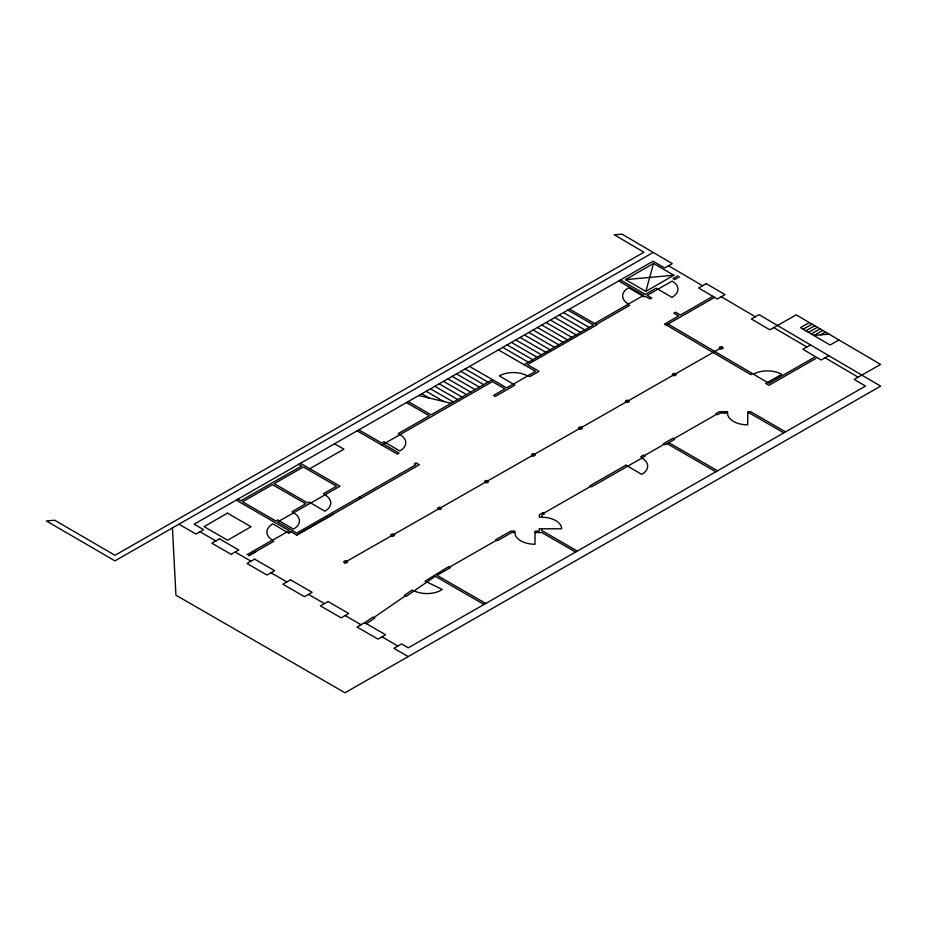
<?xml version="1.0" encoding="UTF-8"?>
<svg xmlns="http://www.w3.org/2000/svg" width="927" height="927" viewBox="0 0 927 927"><rect width="100%" height="100%" fill="white"/><g stroke="black" fill="none" stroke-linecap="round" stroke-linejoin="round"><path stroke-width="1.39" d="M514.821 532.504L514.821 531.101L510.789 531.09L495.69 539.734L497.405 540.742L511.785 532.504L514.821 532.504A20.267 11.703 0 0 0 534.995 544.253L535.088 531.148L539.19 531.159L539.201 528.761L561.623 528.819A19.977 11.53 0 0 0 541.727 517.231L539.282 517.22L539.305 514.763L542.701 512.816M541.646 528.761L541.635 530.441L577.324 551.055M541.727 517.231L541.739 515.354L544.427 513.825L542.712 512.816M727.51 413.094L727.521 411.681L719.422 411.669L715.783 413.743L717.486 414.751L720.418 413.071L727.51 413.094A20.267 11.703 0 0 0 747.683 424.844L747.776 411.739L750.731 411.739L785.551 431.855M645.852 291.379L653.5 263.477L673.848 275.226L645.852 291.379L625.516 279.641L653.5 263.477M364.774 622.735L372.886 617.139L374.751 618.042L366.513 623.732M373.813 617.591L405.331 595.852M653.222 252.445L114.96 560.87L46.35 520.951L54.705 520.232L114.983 555.296L643.906 252.225L614.195 234.751L622.226 234.218L672.249 263.627L664.578 267.961L653.118 261.229L194.149 524.218L203.592 529.665L195.968 534.033L178.946 524.207M309.803 468.714L343.905 449.178L334.543 443.778M492.446 379.653L431.09 414.809L408.181 401.588M381.75 445.064L400.047 434.659A19.977 11.53 0 0 1 399.792 450.974L384.068 441.75L381.762 443.071L358.853 429.85M594.543 323.523L627.857 304.438L629.584 305.435L596.258 324.52M677.869 275.771L672.99 278.575L674.717 279.572L679.584 276.779M524.079 364.705L593.5 324.925L567.834 310.093M246.964 554.705L272.051 540.337L273.766 541.333L248.691 555.702L255.829 551.646M288.587 533.095L290.974 531.716L296.756 535.053L333.002 514.311M290.997 531.727L288.598 533.095L272.862 523.859A19.977 11.53 0 0 0 272.608 540.174L289.247 530.719L236.223 500.117M712.944 296.339L680.406 314.995L675.586 312.214L673.859 313.199L678.668 315.98L664.439 324.137L666.165 325.134L714.659 297.347M296.744 535.053L419.352 464.775L416.038 462.863L414.311 463.859L415.899 464.775L296.744 533.06L277.555 521.982L293.697 512.828A19.977 11.53 0 0 1 293.442 529.132L277.718 519.908L275.84 520.986L242.573 501.785L272.526 484.647L305.736 503.848L292.051 511.692L293.778 512.689L325.029 494.867A19.977 11.53 0 0 1 324.774 511.171L309.05 501.947L307.463 502.863L274.253 483.651L303.372 466.988L336.559 486.188L323.477 493.685L325.203 494.682L340.012 486.188L300.452 463.303M448.795 566.582L425.076 581.136L442.272 589.445A19.977 11.53 0 0 1 414.126 590.881L435.261 576.304L484.021 604.462M814.173 357.428L768.947 383.315L753.442 374.195A19.977 11.53 0 0 1 781.704 374.346L765.714 383.419L768.923 385.308L815.887 358.425M449.653 567.081L496.548 540.232M543.57 513.315L590.65 486.362M644.207 455.713L664.138 444.3M673.732 438.807L716.641 414.253M345.678 561.901L721.218 347.81M809.375 322.573L800.476 327.625L830.047 345.006L838.947 339.954M803.164 329.201L812.064 324.16M805.853 330.788L814.752 325.736M808.541 332.364L817.44 327.312M811.229 333.94L820.128 328.9M814.126 335.4L822.817 330.475M820.569 334.856L825.505 332.051M827 334.311L828.193 333.639M810.546 344.925L802.875 349.259L821.113 359.989L828.784 355.655M625.516 279.641L673.848 275.226M813.767 335.435L829.051 334.137M747.765 413.141L749.711 413.152L783.825 432.839M535.076 532.562L541.878 532.573L575.597 552.04M418.761 395.516L451.182 403.291M620.464 279.942L645.435 294.357L656.235 288.17L671.959 297.393A19.977 11.53 0 0 0 672.214 281.09L647.162 295.354L651.762 298.007L650.036 299.004L645.435 296.35L644.358 296.964L628.633 287.741A19.977 11.53 0 0 0 628.379 304.056L643.709 295.354L618.726 280.927M569.56 309.108L596.849 324.856L527.417 364.647L539.016 371.333L529.665 376.698L527.95 375.702L535.563 371.333L498.402 349.885M563.489 312.584L589.166 327.405M559.155 315.076L584.821 329.896M554.809 317.555L580.487 332.376M550.476 320.047L576.154 334.867M546.13 322.526L571.808 337.358M541.797 325.018L567.475 339.838M537.451 327.509L563.129 342.33M533.118 329.989L558.796 344.809M528.772 332.48L554.45 347.301M524.439 334.96L550.117 349.78M520.093 337.451L545.771 352.272M515.76 339.931L541.438 354.763M511.426 342.422L537.092 357.243M507.081 344.914L532.758 359.734M668.796 442.631L717.556 470.777M502.747 347.393L528.413 362.214M667.058 443.616L715.818 471.773M469.537 366.42L506.687 387.88L527.544 376.014A19.977 11.53 0 0 0 499.282 375.864L515.006 385.099L495.285 396.397L493.558 395.4L504.96 388.865L492.434 381.634L399.943 434.636L398.216 433.639L429.352 415.806L406.443 402.573M465.192 368.911L488.1 382.133M460.858 371.403L483.767 384.624M456.513 373.882L479.421 387.115M452.179 376.374L475.087 389.595M447.834 378.853L470.742 392.086M443.5 381.345L466.408 394.566M439.155 383.836L462.063 397.057M434.821 386.316L457.729 399.549M430.476 388.807L453.384 402.028M426.142 391.287L443.906 401.542M421.797 393.778L429.108 397.996M383.488 444.068L399.108 453.094L397.382 454.079L357.115 430.835M485.76 603.465L436.988 575.308L450.51 567.579L448.807 566.571M237.961 499.12L240.858 500.789L301.646 465.991L298.726 464.3M199.977 531.739L215.864 540.904M235.157 552.052L251.043 561.217M270.997 572.735L286.883 581.913M308.54 594.416L324.427 603.593M345.134 615.54L361.02 624.717M382.017 636.837L397.903 646.015M408.228 656.571L393.894 648.309L401.518 643.941L408.251 647.834L865.505 386.084L854.184 379.421L880.615 364.45L796.235 314.856L769.804 329.827L751.38 318.992L759.051 314.659L880.65 386.142L344.983 692.782L175.921 595.18L172.445 527.927M359.178 497.278L360.904 498.274M668.529 265.736L702.585 285.759M721.264 296.733L755.32 316.767M773.744 327.59L806.814 347.034M825.053 357.752L858.124 377.196M668.1 324.033L752.631 373.72L750.905 374.717L666.362 325.018M411.866 590.244L404.404 595.401L406.269 596.304L413.743 591.148L411.866 590.244M227.463 513.141L204.079 526.64L227.636 540.244L251.032 526.745L227.463 513.141M219.479 538.842L211.854 543.199L231.147 554.346L238.772 549.978L219.479 538.842M254.658 559.155L247.034 563.512L266.988 575.03L274.612 570.673L254.658 559.155M290.499 579.838L282.874 584.207L304.531 596.71L312.156 592.341L290.499 579.838M328.042 601.519L320.418 605.876L341.124 617.834L348.749 613.477L328.042 601.519M625.968 465.157L589.792 485.864L591.507 486.872L641.936 458.077A19.977 11.53 0 0 1 641.681 474.392L625.968 465.157M643.35 455.203L640.696 456.733L642.399 457.729L645.065 456.211L643.35 455.203M672.875 438.309L663.28 443.801L664.995 444.798L674.578 439.317L672.875 438.309M364.635 622.643L357.011 627.011L378.007 639.132L385.632 634.775L364.635 622.643M706.316 283.65L698.645 287.984L717.313 298.969L724.984 294.635L706.316 283.65M720.198 348.726A1.889 1.089 0 0 0 723.095 347.857A1.889 1.089 0 0 0 720.337 346.849A1.889 1.089 0 0 0 720.198 348.726M673.257 375.493A1.889 1.089 0 0 0 676.154 374.624A1.889 1.089 0 0 0 673.396 373.604A1.889 1.089 0 0 0 673.257 375.493M626.316 402.26A1.889 1.089 0 0 0 629.213 401.379A1.889 1.089 0 0 0 626.455 400.371A1.889 1.089 0 0 0 626.316 402.26M579.375 429.016A1.889 1.089 0 0 0 582.272 428.147A1.889 1.089 0 0 0 579.514 427.127A1.889 1.089 0 0 0 579.375 429.016M532.434 455.783A1.889 1.089 0 0 0 535.331 454.902A1.889 1.089 0 0 0 532.573 453.894A1.889 1.089 0 0 0 532.434 455.783M485.493 482.538A1.889 1.089 0 0 0 488.39 481.669A1.889 1.089 0 0 0 485.632 480.649A1.889 1.089 0 0 0 485.493 482.538M438.552 509.305A1.889 1.089 0 0 0 441.449 508.425A1.889 1.089 0 0 0 438.691 507.417A1.889 1.089 0 0 0 438.552 509.305M391.611 536.061A1.889 1.089 0 0 0 394.508 535.192A1.889 1.089 0 0 0 391.75 534.172A1.889 1.089 0 0 0 391.611 536.061M344.67 562.828A1.889 1.089 0 0 0 347.567 561.959A1.889 1.089 0 0 0 344.809 560.939A1.889 1.089 0 0 0 344.67 562.828"/></g></svg>
